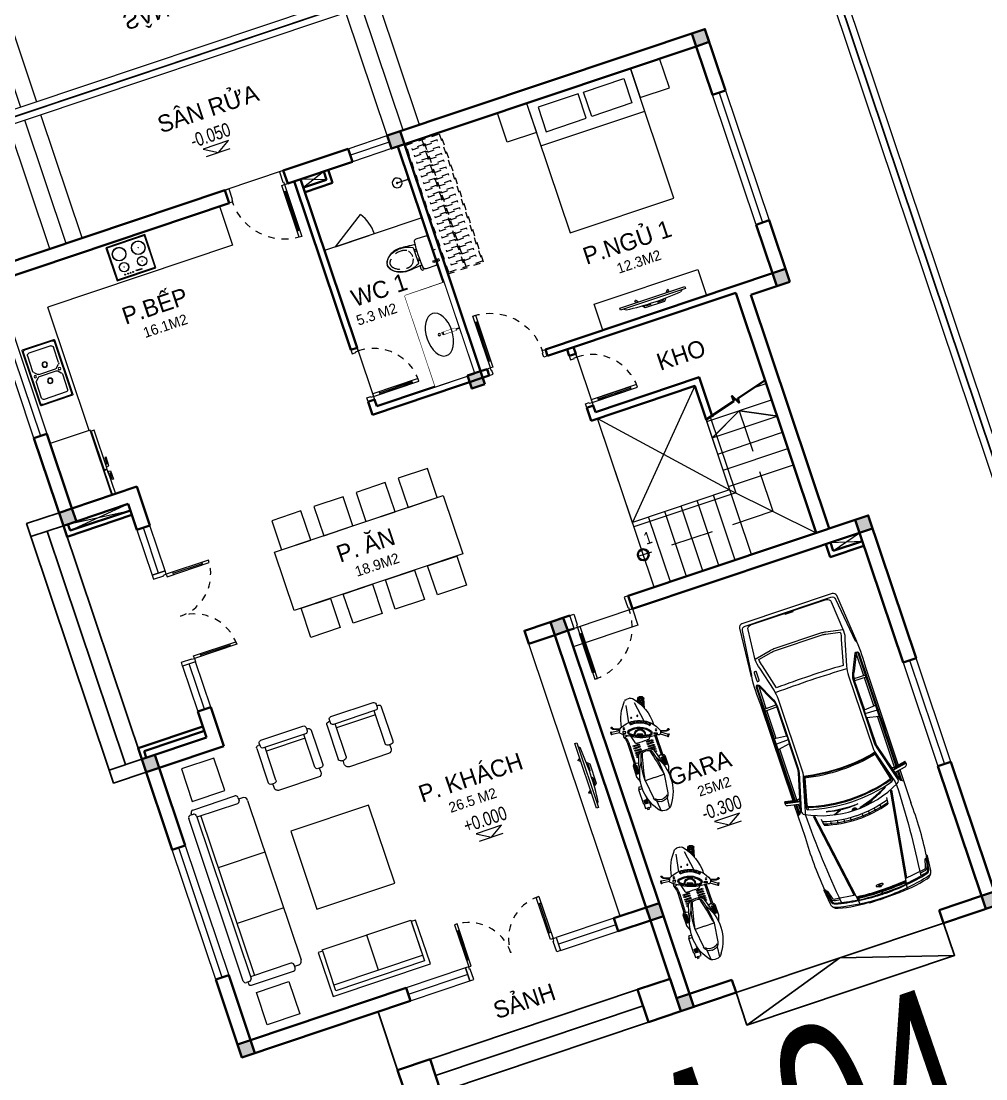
# Model space of a CAD drawing. Header units: metres. Extents: x 568006 to 1139366, y 2064802 to 4131555.
# Drawn here: x 569565.38 to 569579.48, y 2065793.66 to 2065809.12 of the extents above; entities that cross this region are included whole.
import ezdxf
from ezdxf.enums import TextEntityAlignment as Align
from ezdxf.xclip import XClip

# ---------------------------------------------------------------- set-up
doc = ezdxf.new("R2010")
doc.units = ezdxf.units.M
doc.header["$XCLIPFRAME"] = 0
for name, pattern in [('CENTER', [2, 1.25, -0.25, 0.25, -0.25]), ('DASHED', [0.75, 0.5, -0.25]), ('HIDDEN', [0.375, 0.25, -0.125]), ('HIDDEN2', [0.1875, 0.125, -0.0625]), ('X-5M-G-MB PHONGNGU$0$HIDDEN2', [0.1875, 0.125, -0.0625]), ('xref-thap C (mb tang 32-2)$0$HIDDEN', [0.375, 0.25, -0.125]), ('Xref-VCMT-BT3 - tuong bao$0$HIDDEN', [0.375, 0.25, -0.125])]:
    doc.linetypes.add(name, pattern=pattern)
doc.layers.get('0').update_dxf_attribs({"linetype": 'CONTINUOUS'})
doc.layers.get('DEFPOINTS').update_dxf_attribs({"color": 152, "linetype": 'CONTINUOUS'})
for name, color, linetype, lineweight in [('-CONCRETE', 1, 'CONTINUOUS', 35), ('-DOOR', 137, 'CONTINUOUS', 9), ('-FURNITURE', 46, 'CONTINUOUS', 9), ('-HIDE', 3, 'HIDDEN', 13), ('-KH', 143, 'CONTINUOUS', 13), ('-LINE1', 7, 'CONTINUOUS', 18), ('-TEXT', 7, 'CONTINUOUS', 15), ('-WALL', 4, 'CONTINUOUS', 35), ('A-KY HIEU', 34, 'CONTINUOUS', 20), ('Bighome_khuat', 251, 'DASHED', 5), ('E- RANH GIOI', 1, 'CENTER', 13), ('hung-demlonha', 7, 'CONTINUOUS', 15)]:
    doc.layers.add(name, color=color, linetype=linetype, lineweight=lineweight)
for name, color, linetype in [('ghi_chu', 7, 'CONTINUOUS'), ('loKBT', 42, 'CONTINUOUS'), ('SOLO', 7, 'CONTINUOUS'), ('TEXT25', 2, 'CONTINUOUS'), ('ViaHeS', 32, 'CONTINUOUS')]:
    doc.layers.add(name, color=color, linetype=linetype)
doc.styles.add('1', font='arial.ttf')
doc.styles.add('kieuchuDim', font='arial.ttf', dxfattribs={"width": 0.75})
doc.styles.add('QH1', font='arialbd.ttf', dxfattribs={"width": 0.8})
doc.styles.add('T1', font='', dxfattribs={"height": 200})
doc.styles.get('T1').set_extended_font_data('VNgeometric Light')

# ---------------------------------------------------------------- blocks, each defined once
blk = doc.blocks.new('A$C33BC4D2A')
at = {"layer": 'A-KY HIEU', "color": 0, "const_width": 1.022}
blk.add_lwpolyline([(14.3451, -292.0966), (14.3451, -4.9034), (414.9848, -4.9034), (414.9848, -292.0966)], close=True, dxfattribs=at)
at = {"layer": 'DEFPOINTS', "color": 125}
blk.add_lwpolyline([(0, -297), (420, -297), (420, 0), (0, 0)], close=True, dxfattribs=at)
blk = doc.blocks.new('A$C249437F6')
at = {"layer": '-LINE1', "ltscale": 10}
blk.add_lwpolyline([(21.749, 23.143), (34.249, 23.143), (34.249, 43.143), (21.749, 43.143)], close=True, dxfattribs=at)
blk.add_lwpolyline([(32.179, 23.243), (34.149, 23.243), (34.149, 43.043), (21.849, 43.043), (21.849, 23.243), (22.306, 23.243)], dxfattribs=at)
blk = doc.blocks.new('A$C6CE07C06')
for p, q in [((2816, 1953), (2822, 1954)), ((1356, 1801), (1350, 1615)), ((1387, 1801), (1382, 1615)), ((1857, 1615), (1840, 1801)), ((1925, 1839), (1915, 1601)), ((1980, 1615), (2018, 1801)), ((2811, 1945), (2844, 1766)), ((2828, 1949), (2860, 1769)), ((2900, 1839), (3433, 1839)), ((3068, 1815), (2905, 1815)), ((3055, 1801), (2907, 1801)), ((1355, 1774), (989, 1774)), ((1842, 1774), (1387, 1774)), ((2839, 1774), (2013, 1774)), ((2856, 1761), (2853, 1760)), ((2996, 1774), (2912, 1774)), ((3245, 1511), (3341, 1500)), ((3370, 1393), (3312, 1380)), ((3391, 1290), (3332, 1281)), ((3406, 1186), (3347, 1180)), ((3414, 1081), (3355, 1079)), ((3414, 884), (3355, 886)), ((3391, 675), (3332, 685)), ((3406, 779), (3347, 785)), ((3370, 572), (3312, 585)), ((1356, 164), (1350, 350)), ((1387, 164), (1382, 351)), ((1857, 351), (1840, 164)), ((1925, 127), (1915, 364)), ((1980, 351), (2018, 164)), ((3341, 465), (3245, 454)), ((1355, 191), (989, 191)), ((1842, 191), (1387, 191)), ((2839, 191), (2013, 191)), ((2811, 20), (2844, 199)), ((2828, 16), (2860, 196)), ((3055, 164), (2907, 164)), ((2996, 191), (2912, 191)), ((2816, 12), (2822, 11)), ((2901, 127), (3422, 127)), ((3068, 150), (2905, 150))]:
    blk.add_line(p, q)
for points in [[(2912, 1774), (2884, 1931, 0.322829), (2849, 1965), (2812, 1959, 0.422531), (2806, 1952), (2842, 1758), (2825, 1723)], [(817, 1835, -0.039974), (1255, 1839), (2827, 1839)], [(2832, 150), (1846, 150), (999, 150, -0.758852), (984, 205), (1232, 321, -0.14996), (1372, 364), (1915, 364), (2389, 364, -0.077307), (2455, 354), (3016, 199, 0.360394), (3088, 230, 0.242572), (3089, 1735, 0.360655), (3017, 1766), (2455, 1611, -0.077307), (2389, 1601), (1915, 1601), (1372, 1601, -0.137614), (1232, 1645), (984, 1761, -0.758852), (999, 1815), (1846, 1815), (2832, 1815)], [(2834, 1801), (999, 1801, 0.768317), (992, 1772), (1240, 1655, 0.14228), (1371, 1613), (1857, 1615), (1865, 1608), (1971, 1608), (1980, 1615), (2389, 1615, 0.077278), (2451, 1624), (3023, 1782, 0.231129), (3080, 1839)], [(4578, 1777, -0.06824), (4603, 1702, -0.051611), (4688, 983), (4688, 1178, 0.069896), (4626, 1707, 0.32103), (4523, 1797), (4292, 1820, 0.311578), (4273, 1810, 0.311578)], [(4609, 1370, 0.043765), (4549, 1724, 0.303464), (4496, 1773), (4373, 1795, 0.018633), (4273, 1810, 0.083909), (4370, 1778), (4493, 1756, -0.304556), (4533, 1720, -0.038587), (4593, 1374)], [(4553, 340, -0.027873), (3110, 247, -0.059366), (3058, 256), (2582, 386, 0.079464), (2446, 413), (1281, 413, 0.06068), (1127, 394), (736, 296, -0.120949), (592, 270), (116, 311, -0.39497), (59, 371), (59, 1600, -0.404135), (117, 1660), (602, 1699, -0.112937), (736, 1673), (1127, 1571, 0.06068), (1281, 1553), (2446, 1553, 0.070217), (2582, 1578), (3058, 1711, -0.044809), (3109, 1718, -0.02806), (4553, 1625)], [(585, 1698), (531, 1430, 0.050349), (524, 1369), (524, 593, 0.051729), (531, 530), (585, 271)], [(713, 346, -0.11132), (605, 325), (561, 536, -0.051729), (555, 593), (555, 1369, -0.050349), (560, 1424), (605, 1644, -0.111864), (714, 1623), (1102, 1522, 0.016174), (1102, 443), (713, 347)], [(4517, 1385), (4476, 1703, 0.304567), (4446, 1739), (4333, 1770, -0.23887), (4324, 1778), (4320, 1790)], [(4512, 1628), (4500, 1706, 0.304567), (4453, 1762), (4438, 1766)], [(1170, 1557, 0.017383), (1170, 408, -9.34877)], [(2526, 1563, -0.107872), (2527, 402, 0.970081)], [(2537, 1565, -0.107895), (2538, 400, -0.109161)], [(3212, 1273, -0.045041), (3259, 1070, 0.050749), (3081, 1543, -0.062222), (3208, 1285), (3219, 1281), (3256, 1209)], [(3104, 1495, -0.052375), (3205, 1275), (3214, 1272), (3259, 1184)], [(4578, 988, 0.025968), (4561, 1353, -0.502127), (4565, 1357), (4613, 1347)], [(4689, 1226), (4695, 1226, -0.001921), (4700, 983)], [(3197, 762, -0.045041), (3153, 558, 0.050749), (3195, 1062, -0.062222), (3198, 775), (3207, 766), (3242, 679)], [(3239, 660), (3198, 760), (3191, 767, 0.052375), (3195, 1009)], [(4578, 188, 0.06824), (4603, 263, 0.051611), (4688, 983), (4688, 788, -0.069896), (4626, 258, -0.32103), (4523, 168), (4292, 145, -0.311578), (4273, 155, -0.311578)], [(4613, 618), (4565, 608, -0.502127), (4561, 612, 0.02601), (4578, 977, 0.026384)], [(4689, 739), (4695, 739, 0.001921), (4700, 983)], [(4611, 595, -0.046101), (4549, 241, -0.303464), (4496, 192), (4373, 171, -0.018633), (4273, 155, -0.083909), (4370, 187), (4493, 209, 0.304556), (4533, 245, 0.038587), (4593, 591)], [(4517, 580), (4476, 262, -0.304567), (4446, 227), (4333, 195, 0.23887), (4324, 187), (4320, 175)], [(2834, 164), (999, 164, -0.768317), (992, 193), (1240, 310, -0.149181), (1371, 351), (1857, 351), (1865, 357), (1971, 357), (1980, 351), (2389, 351, -0.077278), (2451, 341), (3023, 184, -0.228236), (3080, 127)], [(4512, 337), (4500, 259, -0.304567), (4453, 203), (4438, 199)], [(2912, 191), (2884, 34, -0.322829), (2849, 0), (2812, 6, -0.422531), (2806, 14), (2842, 207), (2825, 242)], [(817, 130, 0.041495), (1267, 127), (2827, 127)]]:
    blk.add_lwpolyline(points, format="xyb")
for points in [[(2835, 1963), (2874, 1764), (2872, 1737)], [(2072, 1839), (2072, 1815), (2251, 1815), (2251, 1839)], [(2092, 1839), (2092, 1830), (2233, 1830), (2233, 1839)], [(2558, 1553), (2959, 1653), (3041, 1653)], [(3153, 1597), (4682, 1360)], [(3157, 1617), (4514, 1407)], [(49, 1051), (76, 1051), (76, 920), (49, 920)], [(3153, 368), (4682, 605)], [(3157, 348), (4514, 558)], [(2558, 412), (2959, 313), (3041, 313)], [(2835, 2), (2874, 201), (2872, 228)], [(2072, 127), (2072, 150), (2251, 150), (2251, 127)], [(2092, 127), (2092, 135), (2233, 135), (2233, 127)]]:
    blk.add_lwpolyline(points)
for points in [[(48, 285), (48, 1680, -0.373826), (99, 1739), (803, 1820), (820, 1839), (54, 1773, 0.383818), (0, 1713), (0, 252, 0.383818), (54, 192), (820, 126), (803, 145), (99, 226, -0.373826)], [(2557, 404), (3001, 284, 0.388671), (3036, 301, 0.143383), (3036, 1665, 0.390953), (3001, 1682), (2557, 1559, -0.106047)], [(4564, 983, 0.027521), (4546, 1368, -0.543027), (4554, 1373), (4603, 1360, -0.308444), (4617, 1345, -0.028524), (4637, 983, -0.028524), (4617, 620, -0.308444), (4603, 605), (4554, 592, -0.543027), (4546, 597, 0.027521)], [(4501, 981, 0.027754), (4500, 1005, 0.037978), (4497, 1021, 0.078467), (4490, 1036, 0.253942), (4486, 1038, 0.253942), (4481, 1036, 0.078467), (4475, 1021, 0.037978), (4472, 1005, 0.027754), (4470, 981, 0.027754), (4472, 958, 0.037978), (4475, 941, 0.078467), (4481, 927, 0.253942), (4486, 924, 0.253942), (4490, 927, 0.078467), (4497, 941, 0.037978), (4500, 958, 0.027754)], [(906, 228), (776, 228, 0.414214), (764, 215), (764, 203, 0.414214), (776, 190), (906, 190, 0.414214), (919, 203), (919, 215, 0.414214)]]:
    blk.add_lwpolyline(points, format="xyb", close=True)
blk.add_lwpolyline([(4637, 988), (4570, 988), (4570, 977), (4637, 977)], close=True)
blk.add_circle((4502, 982), 17.5)
for centre, radius, start, end in [((2821, 1948), 6.67, 10.3268, 82.609), ((2818, 1947), 6.67, 102.2823, 190.4042), ((3648, -4086), 5929, 83.9529, 92.0822), ((2851, 1767), 6.67, 190.4042, 285.2365), ((2854, 1768), 6.67, 285.2365, 10.3268), ((714, 984), 2372, 343.5716, 16.3779), ((714, 983), 2387, 343.6793, 16.2892), ((1629, 983), 1731, 359.9757, 17.6213), ((1607, 983), 1789, 359.9764, 16.8703), ((1629, 983), 1789, 359.9764, 16.7982), ((1059, 1015), 3532, 359.565, 5.5133), ((1059, 1015), 3560, 359.5684, 5.381), ((4612, 1343), 4.58, 6.5805, 75.1489), ((3280, 983), 40.8, 103.7631, 256.1858), ((3280, 983), 25.6, 111.5508, 248.398), ((1629, 982), 1731, 342.3787, 0.0243), ((1607, 982), 1789, 343.1297, 0.0236), ((1629, 982), 1789, 343.2018, 0.0236), ((1059, 950), 3532, 354.4867, 0.4446), ((1059, 950), 3560, 354.619, 0.4411), ((4612, 622), 4.58, 284.8511, 353.4195), ((2851, 198), 6.67, 74.7635, 169.5958), ((2854, 197), 6.67, 349.6732, 74.7635), ((2818, 19), 6.67, 169.5958, 257.7177), ((2821, 17), 6.67, 277.391, 349.6732), ((3653, 6050), 5928, 267.7698, 276.0029)]:
    blk.add_arc(centre, radius, start, end)
blk = doc.blocks.new('*U185')
for p, q in [((-1310, 550), (-1350, 550)), ((-1330, 100), (-1330, 550)), ((-90, 550), (-50, 550)), ((-70, 100), (-70, 550)), ((-1310, 100), (-1350, 100)), ((-90, 100), (-50, 100))]:
    blk.add_line(p, q)
for points in [[(-1350, 0), (-1310, 0), (-1310, 650), (-1350, 650)], [(-50, 0), (-90, 0), (-90, 650), (-50, 650)], [(-1400, -200), (-1340, -200), (-1340, -40), (-1350, -40), (-1350, 0), (-1400, 0)], [(0, -200), (-60, -200), (-60, -40), (-50, -40), (-50, 0), (0, 0)]]:
    blk.add_lwpolyline(points, close=True)
at = {"linetype": 'HIDDEN', "ltscale": 0.1}
for centre, start, end in [((-1350, 0), 0, 90), ((-50, 0), 90, 180)]:
    blk.add_arc(centre, 650, start, end, dxfattribs=at)
blk = doc.blocks.new('*U288')
at = {"color": 251}
blk.add_line((-70, 100), (-70, 600), dxfattribs=at)
for points in [[(-50, 0), (-50, 700), (-90, 700), (-90, 0)], [(-50, 100), (-90, 100), (-90, 600), (-50, 600)], [(-800, -100), (-740, -100), (-740, -40), (-750, -40), (-750, 0), (-800, 0)], [(0, -100), (-60, -100), (-60, -40), (-50, -40), (-50, 0), (0, 0)]]:
    blk.add_lwpolyline(points, close=True)
at = {"layer": 'Bighome_khuat', "linetype": 'Xref-VCMT-BT3 - tuong bao$0$HIDDEN'}
blk.add_arc((-50, 0), 700, 90, 180, dxfattribs=at)
blk = doc.blocks.new('A$C14986441')
at = {"ltscale": 3}
for p, q in [((-250, 420), (-250, -420)), ((240, 430), (-240, 430)), ((-200, 325), (-200, 87)), ((170, 355), (-170, 355)), ((200, 87), (200, 325)), ((250, -420), (250, 420)), ((-191, 66), (-149, 24)), ((-128, 15), (128, 15)), ((149, 24), (191, 66)), ((-200, -325), (-200, -87)), ((-191, -66), (-149, -24)), ((-128, -15), (128, -15)), ((149, -24), (191, -66)), ((200, -87), (200, -325)), ((-240, -430), (240, -430)), ((170, -355), (-170, -355))]:
    blk.add_line(p, q, dxfattribs=at)
blk.add_lwpolyline([(240, -390), (240, 390, 0.414214), (210, 420), (-210, 420, 0.414214), (-240, 390), (-240, -390, 0.414214), (-210, -420), (210, -420, 0.414214)], format="xyb", close=True, dxfattribs=at)
for centre, radius in [((0, 125), 40), ((0, 125), 35), ((-186, 0), 17.5), ((185, 0), 17.5), ((0, -125), 40), ((0, -125), 35)]:
    blk.add_circle(centre, radius, dxfattribs=at)
for centre, radius, start, end in [((-240, 420), 10, 90, 180), ((-170, 325), 30, 90, 180), ((170, 325), 30, 0, 90), ((240, 420), 10, 0, 90), ((-170, 87), 30, 180, 225), ((-128, 45), 30, 225, 270), ((128, 45), 30, 270, 315), ((170, 87), 30, 315, 0), ((-170, -87), 30, 135, 180), ((-128, -45), 30, 90, 135), ((128, -45), 30, 45, 90), ((170, -87), 30, 0, 45), ((-240, -420), 10, 180, 270), ((-170, -325), 30, 180, 270), ((170, -325), 30, 270, 0), ((240, -420), 10, 270, 0)]:
    blk.add_arc(centre, radius, start, end, dxfattribs=at)
blk = doc.blocks.new('A$C23F441E4')
at = {"ltscale": 3}
blk.add_lwpolyline([(-300, 0), (-300, -510), (300, -510), (300, 0), (-300, 0)], dxfattribs=at)
for points in [[(-290, -10), (-290, -500), (290, -500), (290, -10)], [(-100, -46), (-15, -46), (-15, -56), (-100, -56)]]:
    blk.add_lwpolyline(points, close=True, dxfattribs=at)
for centre, radius in [((-139, -156), 70), ((-139, -156), 67), ((-139, -156), 2), ((37, -48), 6.6), ((74, -48), 6.6), ((139, -156), 70), ((139, -156), 67), ((112, -48), 6.6), ((139, -156), 2), ((160, -48), 6.6), ((-147, -359), 100), ((-147, -359), 97), ((147, -359), 100), ((147, -359), 97), ((-147, -359), 2), ((147, -359), 2)]:
    blk.add_circle(centre, radius, dxfattribs=at)
blk = doc.blocks.new('A$C55AD6C8F')
at = {"ltscale": 3}
for p, q in [((-670, 624), (-670, 1000)), ((-670, 1000), (-624, 1000)), ((-624, 1000), (-624, 624)), ((0, 1000), (-615, 1000)), ((-615, 1000), (-615, 0)), ((0, 0), (0, 1000)), ((-624, 624), (-670, 624)), ((-670, 613), (-670, 18)), ((-624, 613), (-670, 613)), ((-624, 18), (-624, 613)), ((-670, 18), (-624, 18)), ((-615, 0), (0, 0))]:
    blk.add_line(p, q, dxfattribs=at)
at = {"ltscale": 3, "elevation": 0}
for points in [[(-670, 688), (-670, 657), (-710, 657), (-710, 788), (-691, 788), (-691, 688)], [(-670, 549), (-670, 580), (-710, 580), (-710, 449), (-691, 449), (-691, 549)]]:
    blk.add_lwpolyline(points, close=True, dxfattribs=at)
blk = doc.blocks.new('*U186')
at = {"color": 251}
blk.add_line((-70, 100), (-70, 700), dxfattribs=at)
for points in [[(-50, 0), (-50, 800), (-90, 800), (-90, 0)], [(-50, 100), (-90, 100), (-90, 700), (-50, 700)], [(-900, -100), (-840, -100), (-840, -40), (-850, -40), (-850, 0), (-900, 0)], [(0, -100), (-60, -100), (-60, -40), (-50, -40), (-50, 0), (0, 0)]]:
    blk.add_lwpolyline(points, close=True)
at = {"layer": 'Bighome_khuat', "linetype": 'Xref-VCMT-BT3 - tuong bao$0$HIDDEN'}
blk.add_arc((-50, 0), 800, 90, 180, dxfattribs=at)
blk = doc.blocks.new('*U289')
at = {"color": 251}
blk.add_line((-70, 100), (-70, 700), dxfattribs=at)
for points in [[(-50, 0), (-50, 800), (-90, 800), (-90, 0)], [(-50, 100), (-90, 100), (-90, 700), (-50, 700)], [(-900, -200), (-840, -200), (-840, -40), (-850, -40), (-850, 0), (-900, 0)], [(0, -200), (-60, -200), (-60, -40), (-50, -40), (-50, 0), (0, 0)]]:
    blk.add_lwpolyline(points, close=True)
at = {"layer": 'Bighome_khuat', "linetype": 'Xref-VCMT-BT3 - tuong bao$0$HIDDEN'}
blk.add_arc((-50, 0), 800, 90, 180, dxfattribs=at)
blk = doc.blocks.new('DANH COT')
at = {"layer": '-KH'}
blk.add_line((0, 0), (368, 0), dxfattribs=at)
blk.add_lwpolyline([(379, 118), (-11, 118), (184, 0)], close=True, dxfattribs=at)
blk.add_solid([(184, 0), (184, 118), (379, 118), (184, 0)], dxfattribs=at)
at = {"layer": '-TEXT', "style": '1', "width": 0.75}
blk.add_attdef('CAODO', (-142, 178), '', height=180, dxfattribs=at)
blk = doc.blocks.new('A$C32e20c34')
blk.add_line((657, 2050), (657, 450))
for points in [[(0, 2050), (450, 2050), (450, 2500), (0, 2500)], [(109, 1910), (485.5, 1910), (485.5, 1292.5), (109, 1292.5)], [(109, 590), (485.5, 590), (485.5, 1207.5), (109, 1207.5)], [(0, 450), (450, 450), (450, 0), (0, 0)]]:
    blk.add_lwpolyline(points, close=True)
blk.add_lwpolyline([(0, 2050), (2000, 2050), (2000, 450), (0, 450), (0, 2050)])
blk = doc.blocks.new('*U256')
at = {"linetype": 'X-5M-G-MB PHONGNGU$0$HIDDEN2'}
for points in [[(0, 600), (0, 0), (2182, 0), (2182, 600)], [(2162, 580), (2162, 20), (20, 20), (20, 580)], [(2162, 287), (2162, 313), (20, 313), (20, 287)], [(114, 319), (109, 319), (109, 280), (114, 280)], [(228, 319), (223, 319), (223, 280), (228, 280)], [(342, 319), (337, 319), (337, 280), (342, 280)], [(456, 319), (451, 319), (451, 280), (456, 280)], [(570, 319), (565, 319), (565, 280), (570, 280)], [(684, 319), (679, 319), (679, 280), (684, 280)], [(798, 319), (793, 319), (793, 280), (798, 280)], [(912, 319), (907, 319), (907, 280), (912, 280)], [(1026, 319), (1021, 319), (1021, 280), (1026, 280)], [(1140, 319), (1135, 319), (1135, 280), (1140, 280)], [(1254, 319), (1249, 319), (1249, 280), (1254, 280)], [(1368, 319), (1363, 319), (1363, 280), (1368, 280)], [(1482, 319), (1477, 319), (1477, 280), (1482, 280)], [(1596, 319), (1591, 319), (1591, 280), (1596, 280)], [(1710, 319), (1705, 319), (1705, 280), (1710, 280)], [(1824, 319), (1819, 319), (1819, 280), (1824, 280)], [(1938, 319), (1933, 319), (1933, 280), (1938, 280)], [(2052, 319), (2047, 319), (2047, 280), (2052, 280)]]:
    blk.add_lwpolyline(points, close=True, dxfattribs=at)
for points in [[(122, 313), (122, 515), (100, 515), (100, 313)], [(236, 313), (236, 515), (214, 515), (214, 313)], [(350, 313), (350, 515), (328, 515), (328, 313)], [(464, 313), (464, 515), (442, 515), (442, 313)], [(578, 313), (578, 515), (556, 515), (556, 313)], [(692, 313), (692, 515), (670, 515), (670, 313)], [(806, 313), (806, 515), (784, 515), (784, 313)], [(920, 313), (920, 515), (898, 515), (898, 313)], [(1034, 313), (1034, 515), (1012, 515), (1012, 313)], [(1148, 313), (1148, 515), (1126, 515), (1126, 313)], [(1262, 313), (1262, 515), (1240, 515), (1240, 313)], [(1376, 313), (1376, 515), (1354, 515), (1354, 313)], [(1490, 313), (1490, 515), (1468, 515), (1468, 313)], [(1604, 313), (1604, 515), (1582, 515), (1582, 313)], [(1718, 313), (1718, 515), (1696, 515), (1696, 313)], [(1832, 313), (1832, 515), (1810, 515), (1810, 313)], [(1946, 313), (1946, 515), (1924, 515), (1924, 313)], [(2060, 313), (2060, 515), (2038, 515), (2038, 313)], [(100, 287), (100, 92), (122, 92), (122, 287)], [(214, 287), (214, 92), (236, 92), (236, 287)], [(328, 287), (328, 92), (350, 92), (350, 287)], [(442, 287), (442, 92), (464, 92), (464, 287)], [(556, 287), (556, 92), (578, 92), (578, 287)], [(670, 287), (670, 92), (692, 92), (692, 287)], [(784, 287), (784, 92), (806, 92), (806, 287)], [(898, 287), (898, 92), (920, 92), (920, 287)], [(1012, 287), (1012, 92), (1034, 92), (1034, 287)], [(1126, 287), (1126, 92), (1148, 92), (1148, 287)], [(1240, 287), (1240, 92), (1262, 92), (1262, 287)], [(1354, 287), (1354, 92), (1376, 92), (1376, 287)], [(1468, 287), (1468, 92), (1490, 92), (1490, 287)], [(1582, 287), (1582, 92), (1604, 92), (1604, 287)], [(1696, 287), (1696, 92), (1718, 92), (1718, 287)], [(1810, 287), (1810, 92), (1832, 92), (1832, 287)], [(1924, 287), (1924, 92), (1946, 92), (1946, 287)], [(2038, 287), (2038, 92), (2060, 92), (2060, 287)]]:
    blk.add_lwpolyline(points, dxfattribs=at)
blk = doc.blocks.new('XR.MB.LM123$0$tvi 1')
blk.add_lwpolyline([(29, 0), (29, -1000), (0, -1000), (0, 0)], close=True)
for points in [[(29, -50), (52, -81)], [(-24, -236), (-39, -252)], [(0, -285), (-39, -252)], [(0, -256), (-24, -236)], [(70, -315), (111, -350), (111, -650), (70, -685)], [(89, -446), (89, -360), (71, -345)], [(89, -446), (73, -446)], [(89, -554), (89, -640), (71, -655)], [(89, -554), (73, -554)], [(0, -715), (-39, -748)], [(-24, -764), (-39, -748)], [(0, -744), (-24, -764)], [(29, -950), (52, -919)]]:
    blk.add_lwpolyline(points)
blk.add_arc((-4025, -500), 4099, 354.1311, 5.8689)
blk = doc.blocks.new('A$C18091ED7')
for p, q in [((0, -42), (0, 0)), ((146, -27), (179, -27)), ((146, -27), (146, -30)), ((146, -30), (166, -30)), ((153, -37), (146, -30)), ((152, 0), (152, -27)), ((152, 0), (179, 0)), ((153, -37), (166, -37)), ((153, -40), (153, -37)), ((153, -40), (178, -40)), ((153, -40), (178, -40)), ((153, -40), (153, -42)), ((185, -30), (166, -30)), ((178, -37), (166, -37)), ((185, -30), (178, -37)), ((178, -37), (178, -40)), ((178, -40), (178, -42)), ((179, 0), (179, -27)), ((179, -27), (185, -27)), ((185, -27), (185, -30)), ((-83, -267), (-83, -300)), ((-83, -278), (-83, -288)), ((-61, -290), (-83, -290)), ((-63, -265), (-81, -265)), ((-61, -267), (-61, -300)), ((61, -267), (61, -300)), ((61, -290), (83, -290)), ((63, -265), (81, -265)), ((83, -267), (83, -300)), ((83, -278), (83, -288)), ((165, -262), (165, -290)), ((168, -260), (228, -260)), ((168, -292), (207, -292)), ((231, -274), (231, -262))]:
    blk.add_line(p, q)
for points in [[(230, -219, -0.137407), (225, -235), (222, -241, -0.236081), (198, -255, -0.051961), (-198, -255, -0.236081), (-222, -241), (-225, -235, -0.137407), (-230, -219), (-230, -72, -0.198912), (-226, -63), (-209, -46, -0.198912), (-200, -42), (0, -42), (200, -42, -0.198912), (209, -46), (226, -63, -0.198912), (230, -72)], [(144, -619, -0.212405), (26, -734, -0.027685), (-1, -739, -0.022279), (-26, -734, -0.212405), (-144, -619, -0.142796), (-167, -428, -0.093005), (-128, -309, -0.256439), (-111, -300), (0, -300), (111, -300, -0.256439), (128, -309, -0.093005), (167, -428, -0.142796)]]:
    blk.add_lwpolyline(points, format="xyb", close=True)
at = {"linetype": 'xref-thap C (mb tang 32-2)$0$HIDDEN', "ltscale": 100}
blk.add_lwpolyline([(61, -669, -0.199031), (0, -699, -0.199031), (-61, -669, -0.218924), (-132, -478, -0.153791), (-112, -404, -0.236701), (0, -348, -0.236701), (112, -404, -0.153791), (132, -478, -0.218924)], format="xyb", close=True, dxfattribs=at)
blk.add_circle((166, -78), 13.9)
for centre, radius, start, end in [((-81, -267), 1.98, 90, 180), ((-63, -267), 1.98, 0, 90), ((63, -267), 1.98, 90, 180), ((81, -267), 1.98, 0, 90), ((168, -262), 2.47, 90, 180), ((168, -290), 2.47, 180, 270), ((207, -277), 15.5, 270, 306.4659), ((168, -225), 80.1, 306.4659, 320.3123), ((228, -274), 2.47, 320.3123, 0)]:
    blk.add_arc(centre, radius, start, end)
for points in [[(-156, -259), (-157, -267), (-164, -328), (-169, -385), (-184, -528), (-136, -679), (-50, -735), (-20, -741), (0, -744)], [(156, -259), (157, -267), (164, -328), (169, -385), (184, -528), (136, -679), (50, -735), (20, -741), (0, -744)]]:
    blk.add_open_spline(points, degree=3, knots=[130.613938, 130.613938, 130.613938, 130.613938, 152.852109, 311.129351, 417.703951, 561.383393, 697.692632, 710.812262, 710.812262, 710.812262, 710.812262])
blk = doc.blocks.new('Sink_Cicle')
blk.add_lwpolyline([(17, -50), (-17, -50), (-18, -252), (17, -252)], close=True)
blk.add_circle((0, -300), 17.5)
at = {"layer": 'DEFPOINTS'}
blk.add_line((0, -100), (0, 0), dxfattribs=at)
blk.add_wipeout([(17, -50), (-17, -50), (-18, -252), (17, -252)])
at = {"layer": '-FURNITURE', "linetype": 'Continuous'}
blk.add_ellipse((0, -300), major_axis=(-325, 0), ratio=0.584615, dxfattribs=at)
blk.add_line((-18, -237), (17, -237))
blk = doc.blocks.new('*U233')
at = {"ltscale": 300}
blk.add_lwpolyline([(0, 0), (1400, 0), (1400, -600), (0, -600)], close=True, dxfattribs=at)
blk.add_wipeout([(0, 0), (1400, 0), (1400, -600), (0, -600)], dxfattribs=at)
blk.add_blockref('Sink_Cicle', (700, 0), dxfattribs=at)
blk = doc.blocks.new('shower')
for points in [[(180919, -32316), (180912, -32316), (180912, -32147), (180919, -32147)], [(180929, -32327), (180902, -32327), (180902, -32316), (180929, -32316)]]:
    blk.add_lwpolyline(points, close=True)
for radius, start, end in [(72, 272.7907, 267.2093), (8.35, 294.8355, 245.1645)]:
    blk.add_arc((180916, -32147), radius, start, end)
blk = doc.blocks.new('A$C5C575821')
at = {"layer": '-CONCRETE'}
h = blk.add_hatch(color=256, dxfattribs=at)
h.dxf.hatch_style = 1
h.paths.add_polyline_path([(0, 200), (0, 0), (200, 0), (200, 200)])
blk.add_lwpolyline([(0, 0), (200, 0), (200, 200), (0, 200)], close=True, dxfattribs=at)
blk = doc.blocks.new('LUOI M4')
at = {"layer": '-WALL', "xscale": -1}
for p in [(6300, 11700), (11000, 11700), (0, 8000), (6300, 8000), (11000, 8000), (0, 4200), (6300, 4200), (11000, 4200), (0, -200), (6300, -200), (6300, -1600), (6300, -1600), (11000, -1600), (11000, -1600)]:
    blk.add_blockref('A$C5C575821', p, dxfattribs=at)
blk = doc.blocks.new('A$C3a7320a7')
at = {"layer": '-FURNITURE'}
for p, q in [((0, 23), (0, 700)), ((0, 700), (1500, 700)), ((1432, 632), (68, 632)), ((68, 632), (68, 23)), ((1432, 0), (1432, 632)), ((1432, 23), (1432, 632)), ((1500, 700), (1500, 23)), ((68, 542), (1432, 542)), ((750, 0), (750, 542)), ((68, 23), (0, 23)), ((68, 23), (68, 0)), ((68, 0), (1432, 0)), ((1432, 0), (1432, 23)), ((1500, 23), (1432, 23))]:
    blk.add_line(p, q, dxfattribs=at)
blk = doc.blocks.new('A$Ce56c61a3')
at = {"layer": '-FURNITURE'}
for p, q in [((84, 780), (36, 780)), ((60, 780), (60, 804)), ((96, 840), (624, 840)), ((660, 804), (660, 756)), ((720, 780), (660, 780)), ((0, 744), (0, 96)), ((120, 96), (120, 744)), ((624, 720), (120, 720)), ((180, 120), (180, 720)), ((780, 120), (780, 720)), ((36, 60), (84, 60)), ((60, 60), (60, 36)), ((96, 0), (624, 0)), ((624, 120), (120, 120)), ((660, 36), (660, 84)), ((720, 60), (660, 60))]:
    blk.add_line(p, q, dxfattribs=at)
for centre, radius, start, end in [((36, 744), 36, 90, 180), ((96, 804), 36, 90, 180), ((84, 744), 36, 0, 90), ((624, 804), 36, 0, 90), ((720, 720), 60, 0, 90), ((624, 756), 36, 270, 0), ((36, 96), 36, 180, 270), ((96, 36), 36, 180, 270), ((84, 96), 36, 270, 0), ((624, 84), 36, 0, 90), ((624, 36), 36, 270, 0), ((720, 120), 60, 270, 0)]:
    blk.add_arc(centre, radius, start, end, dxfattribs=at)
blk = doc.blocks.new('A$C1D9F77BD')
h = blk.add_hatch()
h.set_pattern_fill('ANSI31', color=256, scale=100, angle=405, style=0)
h.set_pattern_definition([(90, (2076.775, -139234.453), (-12.5, 1e-15), [])])
h.paths.add_polyline_path([(-219, -260), (-219, -302), (-97, -302), (-97, -260)])
h.paths.add_polyline_path([(-97, 123), (-97, 166), (-219, 166), (-219, 123)])
h = blk.add_hatch()
h.set_pattern_fill('ANSI31', color=256, scale=170, angle=335, style=0)
h.set_pattern_definition([(20, (-186.436, -139188.296), (-7.267928, 19.9684682), [])])
h.paths.add_polyline_path([(494, -160), (533, -162, 0.210627), (424, 135), (397, 109, -0.250766)])
h = blk.add_hatch()
h.set_pattern_fill('BOX', color=256, scale=60, angle=290, style=0)
h.set_pattern_definition([(20, (2080.745, -138865.224), (-20.521209, 56.381557), []), (20, (2085.875, -138879.32), (-20.521209, 56.381557), []), (290, (2080.745, -138865.224), (56.381557, 20.521209), [-15, 15]), (290, (2094.84, -138860.093), (56.381557, 20.521209), [-15, 15]), (290, (2108.936, -138854.963), (56.381557, 20.521209), [15, -15]), (290, (2123.03, -138849.83), (56.381557, 20.521209), [15, -15]), (20, (2091.006, -138893.414), (-20.521209, 56.381557), [15, -15]), (20, (2096.136, -138907.51), (-20.521209, 56.381557), [15, -15])])
h.paths.add_polyline_path([(830, 67, 0.414214), (842, 93), (833, 116), (825, 139, 0.414214), (799, 151), (658, 113, -0.052547), (783, 45)])
for p, q in [((157, 313), (186, 333)), ((163, 305), (192, 325)), ((257, 224), (190, 323)), ((243, 329), (247, 350)), ((268, 231), (244, 315)), ((253, 329), (255, 338)), ((278, 234), (254, 315)), ((-263, 176), (-340, 149)), ((-87, 178), (-253, 178)), ((-87, 178), (-59, 152)), ((-87, 162), (-87, 178)), ((231, 209), (165, 307)), ((226, 181), (233, 80)), ((275, 231), (243, 220)), ((-687, 10), (-840, -5)), ((-346, 78), (-624, 44)), ((-346, -68), (-344, 78)), ((-59, 132), (-72, 83)), ((228, 148), (-59, 152)), ((230, 128), (-59, 132)), ((237, 47), (228, 44)), ((279, 102), (286, 105)), ((289, -4), (286, 5)), ((286, 2), (289, -7)), ((397, 109), (424, 135)), ((786, -5), (488, 47)), ((658, 113), (799, 151)), ((783, 45), (830, 67)), ((825, 139), (842, 93)), ((833, 116), (842, 92)), ((-854, -55), (-854, -81)), ((-687, -147), (-840, -132)), ((-712, -55), (-712, -68)), ((-712, -81), (-712, -68)), ((-346, -68), (-348, -214)), ((339, -142), (342, -151)), ((786, -132), (532, -176)), ((866, -43), (866, -93)), ((-346, -214), (-624, -180)), ((-263, -312), (-340, -285)), ((-67, -299), (-87, -314)), ((-87, -299), (-87, -314)), ((-59, -269), (-72, -219)), ((214, -264), (-59, -269)), ((222, -284), (-59, -289)), ((330, -208), (228, -181)), ((347, -293), (349, -309)), ((413, -325), (352, -241)), ((401, -228), (409, -226)), ((494, -160), (533, -162)), ((-87, -314), (-253, -314)), ((436, -343), (449, -460)), ((447, -460), (481, -456)), ((484, -331), (452, -343)), ((465, -337), (479, -457)), ((474, -335), (510, -415)), ((484, -331), (518, -409)), ((518, -426), (535, -440)), ((526, -420), (533, -426)), ((448, -470), (482, -466))]:
    blk.add_line(p, q)
for points in [[(-219, 166), (-219, 123), (-97, 123), (-97, 166)], [(243, 167), (258, 126), (277, 133), (262, 174)], [(301, -38), (327, -108), (340, -103), (314, -33)], [(-736, -288), (-736, -314), (-760, -314), (-760, -288)], [(-662, -284), (-662, -291), (-615, -291), (-615, -284)], [(-662, -298), (-662, -305), (-615, -305), (-615, -298)], [(-219, -302), (-219, -260), (-97, -260), (-97, -302)], [(417, -303), (402, -263), (421, -256), (436, -296)], [(-662, -312), (-662, -320), (-615, -320), (-615, -312)]]:
    blk.add_lwpolyline(points, close=True)
at = {"linetype": 'HIDDEN2', "ltscale": 200}
for points in [[(21, 54), (21, 80), (6, 80), (6, 59)], [(53, 36), (53, 80), (38, 80), (38, 48)], [(70, -143), (70, -217), (85, -217), (85, 80), (70, 80), (70, 7)], [(6, -196), (6, -217), (21, -217), (21, -190)], [(38, -184), (38, -217), (53, -217), (53, -172)]]:
    blk.add_lwpolyline(points, dxfattribs=at)
for points in [[(103, 80), (103, -217), (118, -217), (118, 80)], [(141, 80), (141, -217), (157, -217), (157, 80)], [(175, 80), (175, -217), (190, -217), (190, 80)]]:
    blk.add_lwpolyline(points, close=True, dxfattribs=at)
for points in [[(-673, -338), (-736, -338), (-736, -252), (-655, -252)], [(-575, -277), (-673, -277), (-673, -343), (-443, -343), (-443, -290)], [(-410, -288), (-410, -338), (-443, -338)]]:
    blk.add_lwpolyline(points)
for centre, radius in [((306, 173), 12.8), ((588, -21), 7.7), ((588, -116), 7.7), ((470, -267), 12.8)]:
    blk.add_circle(centre, radius)
for centre, radius, start, end in [((160, 309), 5, 124.1044, 304.1044), ((189, 329), 5, 304.1044, 124.1044), ((273, 323), 30, 169.0525, 196.2532), ((257, 348), 10, 259.1414, 172.2448), ((283, 324), 30, 169.0525, 196.2532), ((-253, 148), 30, 90, 109.5456), ((-57, 162), 30, 180, 265.1424), ((254, 191), 30, 110.3225, 200.3225), ((141, -138), 393, 330.5976, 70.0474), ((399, -513), 678, 48.0397, 90.6167), ((-754, -55), 100, 117.4832, 180), ((-427, -480), 634, 55.5021, 126.0244), ((-612, -55), 100, 96.9386, 180), ((-544, -68), 141, 150.1191, 209.8708), ((-640, -13), 30, 97.8829, 150.1191), ((-344, -1040), 1118, 69.8271, 90.0821), ((-1499, -5836), 6026, 75.1425, 78.9494), ((-369, -1036), 1157, 69.0112, 80.8998), ((-92, -68), 154, 329.829, 30.171), ((-4, -12), 50, 0, 25.0581), ((-71, -55), 153, 355.1878, 40.6702), ((235, 15), 30, 104.7219, 204.7762), ((-4326, -68), 4535, 359.103, 0.897), ((216, 158), 30, 265.1424, 274.0002), ((916, 150), 686, 185.8827, 214.7623), ((303, 58), 50, 110.3225, 185.9041), ((808, 110), 557, 185.9041, 214.741), ((303, 58), 35, 110.3225, 185.9041), ((808, 110), 542, 185.9041, 214.741), ((296, 55), 50, 71.5538, 110.3225), ((296, 55), 35, 71.5538, 110.3225), ((314, -74), 81.8, 290.3225, 110.3225), ((148, -134), 273, 345.336, 55.3091), ((148, -134), 288, 345.336, 55.3091), ((194, -117), 303, 351.845, 48.155), ((806, 132), 20, 20, 110), ((823, 86), 20, 290, 20), ((-754, -81), 100, 180, 242.5168), ((-612, -81), 100, 180, 263.0614), ((-640, -124), 30, 209.8708, 262.182), ((-1307, 4922), 5225, 280.57, 285.0028), ((-349, 930), 1145, 270.1592, 289.9315), ((-4, -125), 50, 334.9419, 0), ((-71, -81), 153, 319.3298, 4.8122), ((235, -152), 30, 155.2238, 255.2781), ((314, -74), 71.8, 290.3225, 110.3225), ((399, 376), 678, 278.7378, 311.9603), ((816, -43), 50, 0, 43.6257), ((816, -93), 50, 316.9817, 0), ((-427, 343), 634, 233.9756, 304.5871), ((-369, 899), 1157, 279.1002, 290.9888), ((-57, -299), 30, 94.8576, 180), ((-57, -299), 10, 94.8576, 180), ((216, -294), 30, 85.9998, 94.8576), ((246, -452), 189, 57.9343, 98.2692), ((242, -515), 232, 62.5839, 94.9315), ((63, -206), 297, 342.9493, 351.9218), ((613, -5068), 4766, 92.5649, 93.1782), ((391, -179), 50, 214.741, 290.3225), ((391, -179), 35, 214.741, 290.3225), ((382, -185), 35, 290.3225, 329.0913), ((384, -182), 50, 290.3225, 329.0913), ((-253, -284), 30, 250.4544, 270), ((441, -315), 30, 200.3225, 290.3225), ((447, -465), 5, 96.5406, 276.5406), ((482, -461), 5, 276.5406, 96.5406), ((537, -403), 30, 203.7468, 230.9475), ((545, -397), 30, 203.7468, 230.9475), ((541, -432), 10, 227.7552, 140.8586)]:
    blk.add_arc(centre, radius, start, end)
blk = doc.blocks.new('A$C5C0A7B32')
at = {"layer": '-DOOR'}
for points in [[(25.749, 41.143), (24.849, 41.143)], [(27.349, 41.043), (26.749, 41.043)], [(21.149, 40.193), (21.149, 38.593)], [(32.149, 40.193), (32.149, 38.193)], [(25.949, 38.343), (25.949, 37.543)], [(28.949, 37.243), (28.949, 36.443)], [(22.149, 36.143), (22.149, 36.843)], [(22.149, 34.043), (22.149, 34.743)], [(28.549, 33.443), (28.549, 33.193), (27.549, 33.193)], [(28.549, 33.443), (27.649, 33.443)], [(21.149, 30.243), (21.149, 32.243)], [(32.149, 31.443), (32.149, 29.843)], [(24.564, 29.143), (23.649, 29.143)], [(26.849, 29.143), (25.964, 29.143)]]:
    blk.add_lwpolyline(points, dxfattribs=at)
for points in [[(26.749, 41.143), (27.349, 41.143), (27.349, 40.943), (26.749, 40.943)], [(21.049, 40.193), (21.249, 40.193), (21.249, 38.593), (21.049, 38.593)], [(32.049, 40.193), (32.249, 40.193), (32.249, 38.193), (32.049, 38.193)], [(22.249, 36.143), (22.249, 36.843), (22.049, 36.843), (22.049, 36.143)], [(22.049, 34.743), (22.049, 34.043), (22.249, 34.043), (22.249, 34.743)], [(21.049, 32.243), (21.249, 32.243), (21.249, 30.243), (21.049, 30.243)], [(32.049, 29.843), (32.249, 29.843), (32.249, 31.443), (32.049, 31.443)], [(24.564, 29.243), (23.649, 29.243), (23.649, 29.043), (24.564, 29.043)], [(25.964, 29.043), (26.849, 29.043), (26.849, 29.243), (25.964, 29.243)]]:
    blk.add_lwpolyline(points, close=True, dxfattribs=at)
at = {"layer": '-FURNITURE'}
for p, q in [((24.699, 40.943), (24.699, 40.343)), ((21.849, 38.443), (21.849, 40.343)), ((24.699, 40.343), (21.849, 40.343)), ((27.449, 39.843), (25.949, 39.843)), ((21.46, 32.64), (21.508, 32.64)), ((21.484, 32.64), (21.484, 32.664)), ((21.52, 32.7), (22.168, 32.7)), ((22.204, 32.664), (22.204, 32.616)), ((22.264, 32.64), (22.204, 32.64)), ((21.424, 30.096), (21.424, 32.604)), ((21.544, 32.604), (21.544, 30.096)), ((22.168, 32.58), (21.544, 32.58)), ((21.604, 32.58), (21.604, 30.12)), ((22.324, 32.58), (22.324, 30.12)), ((22.324, 31.78), (21.604, 31.78)), ((22.324, 30.92), (21.604, 30.92)), ((21.508, 30.06), (21.46, 30.06)), ((21.484, 30.06), (21.484, 30.036)), ((21.52, 30), (22.168, 30)), ((22.168, 30.12), (21.544, 30.12)), ((22.204, 30.036), (22.204, 30.084)), ((22.264, 30.06), (22.204, 30.06))]:
    blk.add_line(p, q, dxfattribs=at)
for points in [[(26.304, 40.813), (25.949, 40.943)], [(26.304, 40.943), (25.949, 40.813)], [(26.116, 39.843), (26.616, 40.174)], [(26.116, 39.843), (26.634, 39.843)], [(21.119, 37.143), (22.049, 37.243)], [(21.119, 37.243), (22.049, 37.143)], [(23.96, 35.893), (24.41, 35.893), (24.41, 36.343), (23.96, 36.343), (23.96, 35.893)], [(24.61, 35.893), (25.06, 35.893), (25.06, 36.343), (24.61, 36.343), (24.61, 35.893)], [(25.26, 35.893), (25.71, 35.893), (25.71, 36.343), (25.26, 36.343), (25.26, 35.893)], [(25.91, 35.893), (26.36, 35.893), (26.36, 36.343), (25.91, 36.343), (25.91, 35.893)], [(23.853, 35.893), (26.453, 35.893), (26.453, 34.993), (23.853, 34.993), (23.853, 35.893)], [(23.96, 34.993), (24.41, 34.993), (24.41, 34.543), (23.96, 34.543), (23.96, 34.993)], [(24.61, 34.993), (25.06, 34.993), (25.06, 34.543), (24.61, 34.543), (24.61, 34.993)], [(25.26, 34.993), (25.71, 34.993), (25.71, 34.543), (25.26, 34.543), (25.26, 34.993)], [(25.91, 34.993), (26.36, 34.993), (26.36, 34.543), (25.91, 34.543), (25.91, 34.993)], [(31.599, 33.313), (32.049, 33.443)], [(31.599, 33.443), (32.049, 33.313)]]:
    blk.add_lwpolyline(points, dxfattribs=at)
for points in [[(31.033, 37.843), (31.033, 37.443), (29.433, 37.443), (29.433, 37.843)], [(26.949, 33.443), (27.349, 33.443), (27.349, 29.243), (26.949, 29.243)], [(21.553, 32.823), (22.053, 32.823), (22.053, 33.323), (21.553, 33.323)], [(22.778, 31.95), (22.778, 30.75), (23.978, 30.75), (23.978, 31.95)], [(21.553, 29.878), (22.053, 29.878), (22.053, 29.378), (21.553, 29.378)]]:
    blk.add_lwpolyline(points, close=True, dxfattribs=at)
for centre, radius, start, end in [((26.116, 39.843), 0.6, 0, 33.511), ((21.46, 32.604), 0.036, 90, 180), ((21.52, 32.664), 0.036, 90, 180), ((21.508, 32.604), 0.036, 0, 90), ((22.168, 32.664), 0.036, 0, 90), ((22.264, 32.58), 0.06, 0, 90), ((22.168, 32.616), 0.036, 270, 0), ((21.46, 30.096), 0.036, 180, 270), ((21.52, 30.036), 0.036, 180, 270), ((21.508, 30.096), 0.036, 270, 0), ((22.168, 30.084), 0.036, 0, 90), ((22.168, 30.036), 0.036, 270, 0), ((22.264, 30.12), 0.06, 270, 0)]:
    blk.add_arc(centre, radius, start, end, dxfattribs=at)
at = {"layer": '-HIDE', "ltscale": 10}
for points in [[(28.949, 36.243), (30.449, 34.643)], [(30.449, 36.243), (28.949, 34.643)]]:
    blk.add_lwpolyline(points, dxfattribs=at)
at = {"layer": '-KH', "linetype": 'HIDDEN2', "ltscale": 5}
blk.add_lwpolyline([(30.949, 35.693), (30.949, 34.143), (28.868, 34.143)], dxfattribs=at)
at = {"layer": '-LINE1'}
for p, q in [((28.949, 33.643), (28.949, 36.243)), ((28.949, 34.643), (28.949, 36.243)), ((30.449, 33.643), (30.449, 36.243)), ((30.449, 36.243), (30.449, 34.643)), ((30.519, 35.746), (30.519, 34.573)), ((30.449, 34.643), (28.949, 34.643)), ((29.199, 33.643), (29.199, 34.643)), ((29.449, 33.643), (29.449, 34.643)), ((29.699, 33.643), (29.699, 34.643)), ((29.949, 33.643), (29.949, 34.643)), ((30.199, 33.643), (30.199, 34.643)), ((30.519, 34.573), (28.949, 34.573))]:
    blk.add_line(p, q, dxfattribs=at)
blk.add_lwpolyline([(34.249, 43.143), (15.249, 43.143), (15.249, 28.143), (20.249, 23.143), (34.249, 23.143)], close=True, dxfattribs=at)
for points in [[(31.816, 23.143), (31.816, 23.243), (34.149, 23.243), (34.149, 43.043), (15.349, 43.043), (15.349, 42.443)], [(22.149, 41.143), (22.149, 43.043)], [(22.399, 41.143), (22.399, 43.043)], [(22.649, 41.143), (22.649, 43.043)], [(27.349, 41.143), (27.349, 43.043)], [(27.599, 41.143), (27.599, 43.043)], [(27.849, 41.143), (27.849, 43.043)], [(31.25, 35.943), (31.449, 35.943)], [(30.449, 35.693), (31.449, 35.693)], [(30.449, 35.443), (31.449, 35.443)], [(30.449, 35.193), (31.449, 35.193)], [(30.449, 34.943), (31.449, 34.943)], [(30.449, 34.693), (31.449, 34.693)], [(30.449, 34.643), (31.449, 33.643)]]:
    blk.add_lwpolyline(points, dxfattribs=at)
at = {"layer": '-LINE1', "const_width": 0.02}
blk.add_lwpolyline([(31.449, 35.443), (30.949, 35.693), (30.449, 35.443)], dxfattribs=at)
at = {"layer": '-WALL'}
for p, q in [((24.849, 41.143), (21.049, 41.143)), ((24.849, 40.943), (24.849, 41.143)), ((26.749, 41.143), (25.749, 41.143)), ((25.749, 40.943), (25.749, 41.143)), ((26.749, 40.943), (26.749, 41.143)), ((32.249, 41.143), (27.349, 41.143)), ((27.349, 40.943), (27.349, 41.143)), ((32.249, 40.193), (32.249, 41.143)), ((24.849, 40.943), (21.249, 40.943)), ((26.749, 40.943), (25.749, 40.943)), ((25.849, 38.343), (25.849, 40.943)), ((25.949, 38.343), (25.949, 40.943)), ((26.304, 40.813), (26.304, 40.943)), ((26.374, 40.743), (26.374, 40.943)), ((32.049, 40.943), (27.349, 40.943)), ((27.449, 37.443), (27.449, 40.943)), ((27.549, 37.443), (27.549, 40.943)), ((32.049, 40.193), (32.049, 40.943)), ((25.949, 40.813), (26.304, 40.813)), ((25.949, 40.743), (26.374, 40.743)), ((21.049, 37.243), (21.049, 38.593)), ((21.249, 37.443), (21.249, 38.593)), ((25.849, 38.343), (25.949, 38.343)), ((32.049, 37.443), (32.049, 38.193)), ((32.249, 37.243), (32.249, 38.193)), ((21.249, 37.443), (22.249, 37.443)), ((22.249, 37.443), (22.249, 36.843)), ((25.849, 37.543), (25.949, 37.543)), ((25.849, 37.343), (25.849, 37.543)), ((25.949, 37.443), (25.949, 37.543)), ((27.449, 37.443), (25.949, 37.443)), ((27.649, 37.443), (27.549, 37.443)), ((27.649, 37.343), (27.649, 37.443)), ((32.049, 37.443), (28.549, 37.443)), ((28.549, 37.343), (28.549, 37.443)), ((27.649, 37.343), (25.849, 37.343)), ((31.449, 37.343), (28.549, 37.343)), ((28.849, 37.243), (28.849, 37.343)), ((28.949, 37.243), (28.949, 37.343)), ((31.449, 33.643), (31.449, 37.343)), ((21.049, 37.243), (22.049, 37.243)), ((21.049, 37.073), (21.049, 37.243)), ((21.119, 37.143), (21.119, 37.243)), ((22.049, 37.143), (21.119, 37.143)), ((22.049, 37.243), (22.049, 36.843)), ((28.849, 37.243), (28.949, 37.243)), ((31.649, 33.643), (31.649, 37.243)), ((31.649, 37.243), (32.249, 37.243)), ((22.049, 37.073), (21.049, 37.073)), ((22.249, 36.843), (22.049, 36.843)), ((28.849, 36.243), (28.849, 36.443)), ((28.849, 36.443), (28.949, 36.443)), ((28.949, 36.343), (28.949, 36.443)), ((22.049, 34.043), (22.049, 33.643)), ((22.249, 34.043), (22.049, 34.043)), ((22.249, 34.043), (22.249, 33.443)), ((21.049, 33.813), (21.049, 33.643)), ((22.049, 33.813), (21.049, 33.813)), ((21.119, 33.743), (21.119, 33.643)), ((22.049, 33.743), (21.119, 33.743)), ((21.049, 32.243), (21.049, 33.643)), ((22.049, 33.643), (21.049, 33.643)), ((27.349, 27.643), (27.349, 33.643)), ((28.549, 33.443), (28.549, 33.643)), ((21.249, 32.243), (21.249, 33.443)), ((21.249, 33.443), (22.249, 33.443)), ((32.049, 33.443), (28.549, 33.443)), ((31.529, 33.243), (31.529, 33.443)), ((31.599, 33.313), (31.599, 33.443)), ((32.049, 33.313), (31.599, 33.313)), ((32.049, 33.243), (31.529, 33.243)), ((21.049, 29.043), (21.049, 30.243)), ((21.249, 29.243), (21.249, 30.243)), ((32.049, 29.843), (32.049, 27.843)), ((23.649, 29.243), (21.249, 29.243)), ((23.649, 29.243), (23.649, 29.043)), ((27.349, 29.243), (26.849, 29.243)), ((26.849, 29.243), (26.849, 29.043)), ((23.649, 29.043), (21.049, 29.043)), ((27.349, 29.043), (26.849, 29.043)), ((28.199, 27.843), (27.549, 27.843)), ((28.199, 27.843), (28.199, 27.643)), ((32.049, 27.843), (31.399, 27.843)), ((31.399, 27.843), (31.399, 27.643)), ((28.199, 27.643), (27.349, 27.643)), ((31.399, 27.643), (32.249, 27.643))]:
    blk.add_line(p, q, dxfattribs=at)
for points in [[(32.049, 40.193), (32.249, 40.193)], [(21.049, 38.593), (21.249, 38.593)], [(32.049, 38.193), (32.249, 38.193)], [(30.549, 35.727), (30.549, 36.343), (28.949, 36.343)], [(30.449, 35.727), (30.449, 36.243), (28.849, 36.243)], [(31.449, 35.996), (30.985, 35.871), (30.985, 35.805), (30.917, 35.933), (30.917, 35.853), (30.449, 35.727)], [(27.349, 33.443), (26.949, 33.443), (26.949, 33.643), (27.649, 33.643)], [(28.549, 33.643), (32.249, 33.643), (32.249, 31.443), (32.049, 31.443)], [(27.649, 33.443), (27.549, 33.443), (27.549, 27.843)], [(32.049, 33.443), (32.049, 31.443)], [(21.249, 32.243), (21.049, 32.243)], [(21.249, 30.243), (21.049, 30.243)], [(32.049, 29.843), (32.249, 29.843)], [(32.249, 29.843), (32.249, 27.643)]]:
    blk.add_lwpolyline(points, dxfattribs=at)
for points in [[(23.149, 27.643), (23.649, 27.643), (23.649, 28.143), (23.149, 28.143)], [(26.849, 27.643), (27.349, 27.643), (27.349, 28.143), (26.849, 28.143)]]:
    blk.add_lwpolyline(points, close=True, dxfattribs=at)
blk.add_circle((28.949, 34.143), 0.0805, dxfattribs=at)
at = {"layer": 'SOLO'}
for p, q in [((20.549, 37.243), (20.549, 33.643)), ((20.799, 37.243), (20.799, 33.643)), ((21.049, 37.243), (21.049, 33.643)), ((23.149, 29.043), (23.149, 28.143)), ((27.349, 28.143), (27.349, 29.043)), ((23.649, 28.143), (26.849, 28.143)), ((23.649, 27.893), (26.849, 27.893)), ((23.649, 27.643), (26.849, 27.643))]:
    blk.add_line(p, q, dxfattribs=at)
for points in [[(21.049, 37.443), (20.549, 37.443), (20.549, 37.243), (21.049, 37.243)], [(21.049, 33.443), (20.549, 33.443), (20.549, 33.643), (21.049, 33.643)]]:
    blk.add_lwpolyline(points, close=True, dxfattribs=at)
for points in [[(28.199, 27.643), (28.199, 27.143), (31.399, 27.143), (31.399, 27.643)], [(28.199, 27.643), (31.399, 27.643)], [(28.199, 27.143), (29.799, 27.643), (31.399, 27.143)]]:
    blk.add_lwpolyline(points, dxfattribs=at)
at = {"layer": '-DOOR', "yscale": 0.001, "zscale": 0.001}
for name, p, xscale, rotation in [('*U289', (25.749, 40.943), -0.001, 180), ('*U288', (25.949, 37.543), 0.001, 270), ('*U288', (28.949, 36.443), 0.001, 270), ('*U185', (22.249, 34.743), 0.001, 270), ('*U289', (27.649, 33.443), 0.001, 180)]:
    blk.add_blockref(name, p, dxfattribs=dict(at, xscale=xscale, rotation=rotation))
for name, p, xscale in [('*U186', (27.649, 37.443), -0.001), ('*U185', (25.964, 29.243), 0.001)]:
    blk.add_blockref(name, p, dxfattribs=dict(at, xscale=xscale))
at = {"layer": '-FURNITURE'}
for name, p, xscale, yscale, zscale, rotation in [('A$C23F441E4', (23.232, 40.388), 0.001, 0.001, 0.001, 180), ('A$C32e20c34', (31.483, 40.943), -0.001, 0.001, 0.001, 90), ('shower', (-4.878, -140.475), 0.001, 0.001, 0.001, 90), ('A$C14986441', (21.541, 39.438), -0.001, 0.001, 0.001, 180), ('A$C18091ED7', (27.491, 39.346), 0.001, 0.001, 0.001, 270), ('A$C55AD6C8F', (21.249, 38.443), 0.001, 0.001, 0.001, 180), ('A$Ce56c61a3', (23.532, 33.352), -0.001, 0.001, 0.001, 90), ('A$Ce56c61a3', (24.613, 33.352), -0.001, 0.001, 0.001, 90), ('A$C6CE07C06', (29.757, 32.728), 0.0009499999999970897, 0.0009499999999970897, 0.0009499999999970897, 270), ('A$C1D9F77BD', (28.139, 31.351), -0.001, 0.001, 0.001, 270), ('A$C3a7320a7', (22.596, 30.163), -0.001, 0.001, 0.001, 180), ('A$C1D9F77BD', (28.139, 29.055), -0.001, 0.001, 0.001, 270)]:
    blk.add_blockref(name, p, dxfattribs=dict(at, xscale=xscale, yscale=yscale, zscale=zscale, rotation=rotation))
at = {"layer": '-FURNITURE', "extrusion": (0, 0, -1)}
for name, p, xscale, yscale, zscale, rotation in [('*U256', (-27.549, 40.943), -0.0009166666666659741, 0.0009166666666659741, -0.0009166666666659741, 90), ('XR.MB.LM123$0$tvi 1', (-30.772, 37.668), -0.001, 0.001, 0.001, 90.00368972240832), ('XR.MB.LM123$0$tvi 1', (-27.124, 31.847), -0.001, 0.001, 0.001, 0.003689722408406482)]:
    blk.add_blockref(name, p, dxfattribs=dict(at, xscale=xscale, yscale=yscale, zscale=zscale, rotation=rotation))
at = {"layer": '-WALL'}
ref = blk.add_blockref('DANH COT', (24.748, 41.694), dxfattribs=dict(at, xscale=0.001, yscale=0.001, zscale=0.001))
ref.add_attrib('CAODO', '-0.050', (24.606, 41.872), dxfattribs={"layer": '-TEXT', "height": 0.2, "style": '1', "width": 0.75})
ref = blk.add_blockref('DANH COT', (25.347, 30.935), dxfattribs=dict(at, xscale=0.001, yscale=0.001, zscale=0.001))
ref.add_attrib('CAODO', '+0.000', (25.205, 31.113), dxfattribs={"layer": '-TEXT', "height": 0.2, "style": '1', "width": 0.75})
ref = blk.add_blockref('DANH COT', (28.705, 29.998), dxfattribs=dict(at, xscale=0.001, yscale=0.001, zscale=0.001))
ref.add_attrib('CAODO', '-0.300', (28.563, 30.176), dxfattribs={"layer": '-TEXT', "height": 0.2, "style": '1', "width": 0.75})
at = {"layer": '-TEXT', "color": 2}
for s, p in [('SÂN RỬA', (24.227, 42.225)), ('P.BẾP', (22.846, 39.737)), ('P.NGỦ 1', (29.511, 38.425)), ('KHO', (30.041, 36.613)), ('P. ĂN', (24.711, 35.442)), ('P. KHÁCH', (24.732, 31.734)), ('GARA', (28.264, 30.801)), ('SẢNH', (24.761, 28.386))]:
    blk.add_text(s, height=0.25, dxfattribs=at).set_placement(p)
at = {"layer": '-TEXT', "style": '1', "width": 0.75}
blk.add_text('1', height=0.18, dxfattribs=at).set_placement((29.039, 34.266))
at = {"layer": 'TEXT25', "style": 'T1'}
for s, p in [('16.1M2', (23.056, 39.463)), ('5.3 M2', (26.067, 38.642)), ('12.3M2', (29.917, 38.151)), ('18.9M2', (24.88, 35.168)), ('26.5 M2', (25.081, 31.46)), ('25M2', (28.604, 30.527))]:
    blk.add_text(s, height=0.15, dxfattribs=at).set_placement(p)
at = {"layer": '-FURNITURE', "extrusion": (0, 0, -1), "xscale": 0.001, "yscale": 0.001, "zscale": -0.001, "rotation": 90.00000000000001}
blk.add_blockref('*U233', (-27.449, 37.443), dxfattribs=at)
at = {"layer": '-CONCRETE', "xscale": 0.001, "yscale": 0.001, "zscale": 0.001}
blk.add_blockref('LUOI M4', (21.249, 29.243), dxfattribs=at)
at = {"layer": '-TEXT', "color": 2}
blk.add_text('WC 1', height=0.25, dxfattribs=at).set_placement((26.104, 38.916))
blk = doc.blocks.new('tmbc_khub')
at = {"layer": 'loKBT'}
for points in [[(-351.925, 136.682), (-365.197, 132.228), (-368.347, 125.897), (-363.575, 111.676), (-345.562, 117.721)], [(-333.711, 121.698), (-345.562, 117.721), (-339.199, 98.76), (-327.348, 102.737)], [(-345.562, 117.721), (-363.575, 111.676), (-358.802, 97.455), (-352.471, 94.306), (-339.199, 98.76)]]:
    blk.add_lwpolyline(points, close=True, dxfattribs=at)
at = {"layer": 'ViaHeS', "rotation": 18.55150068099539}
blk.add_blockref('A$C249437F6', (-352.455, 69.902), dxfattribs=at)
at = {"layer": 'hung-demlonha', "color": 7, "ltscale": 5, "style": 'QH1', "width": 0.65}
for tag, p in [('BT04', (-109.598, 191.643)), ('BT06', (-305.798, 171.199)), ('BT05', (-282.572, 137.244))]:
    blk.add_attdef(tag, text='', height=3.96, rotation=0, dxfattribs=at).set_placement(p, align=Align.CENTER)
at = {"layer": 'ViaHeS', "rotation": 18.551499734034}
blk.add_blockref('A$C5C0A7B32', (-364.305, 65.924), dxfattribs=at)
at = {"layer": 'ViaHeS', "xscale": -1, "rotation": 198.5514997265855}
blk.add_blockref('A$C5C0A7B32', (-391.757, 147.727), dxfattribs=at)
at = {"layer": 'ghi_chu', "lineweight": -2, "style": 'kieuchuDim', "width": 0.65}
blk.add_text('M-04', height=2.7, rotation=19, dxfattribs=at).set_placement((-347.87, 96.871))

msp = doc.modelspace()

# ---------------------------------------------------------------- block references
at = {"layer": 'E- RANH GIOI', "extrusion": (-2.4685e-06, 4.62064e-06, 1), "xscale": 2.114336868039268, "yscale": 2.114336868039268, "zscale": 2.114336868039268}
msp.add_blockref('A$C33BC4D2A', (569313.502, 2066206.266, 8.139), dxfattribs=at)

# ---------------------------------------------------------------- next in the draw order: block references
at = {"layer": 'ghi_chu'}
ref = msp.add_blockref('tmbc_khub', (569922.191, 2065693.817), dxfattribs=at)
XClip(ref).set_block_clipping_path([(-391.9901366149, 0), (0, 477.830198009)])

doc.saveas('drawing.dxf')
